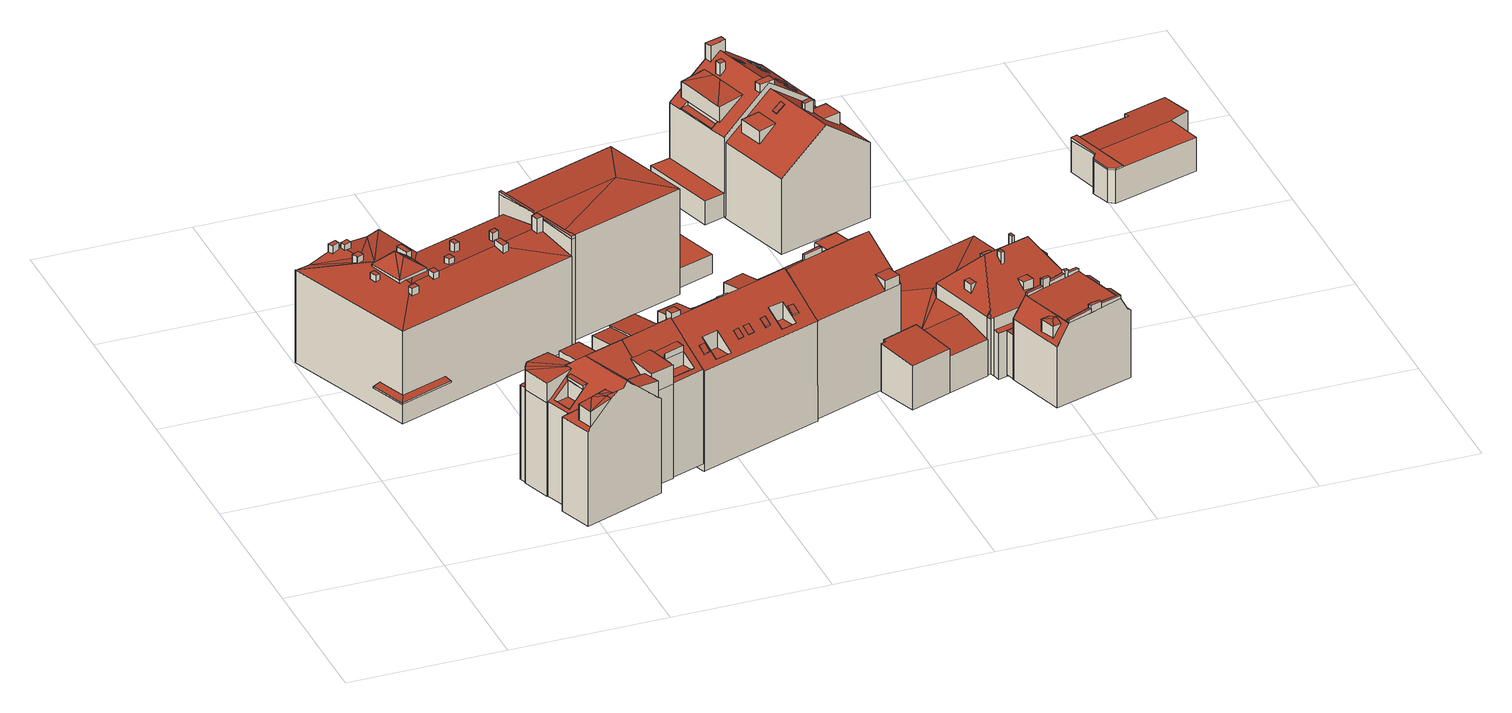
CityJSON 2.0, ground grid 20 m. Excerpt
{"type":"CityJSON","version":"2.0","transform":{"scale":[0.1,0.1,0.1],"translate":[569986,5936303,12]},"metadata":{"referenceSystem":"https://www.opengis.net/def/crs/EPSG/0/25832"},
"CityObjects":{
"building1":{"type":"Building","attributes":{"Grundfläche 2D":"397.824731","Grundhöhe NN":"12.780"},"children":["building1-1","building1-2","building1-3","building1-4","building1-5","building1-6","building1-7","building1-8","building1-9","building1-10","building1-11","building1-12","building1-13"],"geometry":[{"type":"MultiSurface","lod":"3","boundaries":[[[0,1,2]],[[2,3,4]],[[2,1,3]],[[0,5,3,1]],[[6,7,5]],[[7,3,5]],[[8,3,7]],[[9,4,3,8]],[[10,11,12,13,14,15,16,17,18]],[[18,17,18,10]],[[19,20,10,18,17,21,22]],[[23,24,25,26,27,28,29,30]],[[31,32,13]],[[26,33,31,13,12,11,10,20,19,22,34,27]],[[35,29,28]],[[36,35,37,38,39]],[[40,41,29,35,36,42]],[[38,37,43,44,42,36,39]],[[42,45,46,47,29,41,40]],[[47,29,47,48]],[[48,47,46,45]],[[45,49,48]],[[47,48,49,16,15,14,13,32,50,51,30,29]],[[31,33,0,2,50,32]],[[33,26,25,6,5,0]],[[51,4,9,8,23,30]],[[2,4,51,50]],[[34,22,21,17,52,53]],[[27,34,53,54]],[[28,27,54,55]],[[56,49,45,42,44,43,37,35,28,55,57]],[[58,16,49,56,59,60]],[[59,52,17,16,58,60]],[[59,56,57,55,54,53,52]]],"semantics":{"surfaces":[{"type":"RoofSurface"},{"type":"WallSurface"},{"type":"GroundSurface"}],"values":[0,0,0,0,0,0,0,0,0,0,0,0,0,0,0,0,0,0,0,0,0,0,0,1,1,1,1,1,1,1,1,1,1,2]}}]},
"building1-1":{"type":"BuildingInstallation","parents":["building1"],"geometry":[{"type":"MultiSurface","lod":"3","boundaries":[[[61,62,63,64,65,66]],[[67,68,62,61]],[[68,39,69,64,63,62]],[[69,70,65,64]],[[67,61,66,65,70,38]]],"semantics":{"surfaces":[{"type":"RoofSurface"},{"type":"WallSurface"}],"values":[0,1,1,1,1]}}]},
"building1-2":{"type":"BuildingInstallation","parents":["building1"],"geometry":[{"type":"MultiSurface","lod":"3","boundaries":[[[71,72,73,74]],[[75,76,74,73]],[[71,74,76,77]],[[72,71,77,78]],[[78,75,73,72]]],"semantics":{"surfaces":[{"type":"RoofSurface"},{"type":"WallSurface"}],"values":[0,1,1,1,1]}}]},
"building1-3":{"type":"BuildingInstallation","parents":["building1"],"geometry":[{"type":"MultiSurface","lod":"3","boundaries":[[[79,80,81,82]],[[82,81,83,84]],[[79,82,84,85]],[[85,86,80,79]],[[86,83,81,80]]],"semantics":{"surfaces":[{"type":"RoofSurface"},{"type":"WallSurface"}],"values":[0,1,1,1,1]}}]},
"building1-4":{"type":"BuildingInstallation","parents":["building1"],"geometry":[{"type":"MultiSurface","lod":"3","boundaries":[[[87,88,89,90,91,92,93]],[[46,91,90,40]],[[46,48,92,91]],[[48,47,93,92]],[[88,87,93,47,41,94]],[[94,95,89,88]],[[95,40,90,89]]],"semantics":{"surfaces":[{"type":"RoofSurface"},{"type":"WallSurface"}],"values":[0,1,1,1,1,1,1]}}]},
"building1-5":{"type":"BuildingInstallation","parents":["building1"],"geometry":[{"type":"MultiSurface","lod":"3","boundaries":[[[96,97,98,99]],[[99,98,21,22]],[[96,99,22,19]],[[97,96,19,100]],[[98,97,100,21]]],"semantics":{"surfaces":[{"type":"RoofSurface"},{"type":"WallSurface"}],"values":[0,1,1,1,1]}}]},
"building1-6":{"type":"BuildingInstallation","parents":["building1"],"geometry":[{"type":"MultiSurface","lod":"3","boundaries":[[[101,102,103,104]],[[104,103,105,106]],[[106,107,101,104]],[[107,108,102,101]],[[103,102,108,105]]],"semantics":{"surfaces":[{"type":"RoofSurface"},{"type":"WallSurface"}],"values":[0,1,1,1,1]}}]},
"building1-7":{"type":"BuildingInstallation","parents":["building1"],"geometry":[{"type":"MultiSurface","lod":"3","boundaries":[[[109,110,111,112,113]],[[114,15,115,111,110,109]],[[115,116,112,111]],[[116,117,113,112]],[[113,117,14,114,109]]],"semantics":{"surfaces":[{"type":"RoofSurface"},{"type":"WallSurface"}],"values":[0,1,1,1,1]}}]},
"building1-8":{"type":"BuildingInstallation","parents":["building1"],"geometry":[{"type":"MultiSurface","lod":"3","boundaries":[[[118,119,120,121,122]],[[120,119,7,6,25,123]],[[123,124,121,120]],[[124,125,122,121]],[[23,8,7,119,118,122,125]]],"semantics":{"surfaces":[{"type":"RoofSurface"},{"type":"WallSurface"}],"values":[0,1,1,1,1]}}]},
"building1-9":{"type":"BuildingInstallation","parents":["building1"],"geometry":[{"type":"MultiSurface","lod":"3","boundaries":[[[126,127,128,129]],[[130,131,129,128]],[[126,129,131,132]],[[132,133,127,126]],[[128,127,133,130]]],"semantics":{"surfaces":[{"type":"RoofSurface"},{"type":"WallSurface"}],"values":[0,1,1,1,1]}}]},
"building1-10":{"type":"BuildingInstallation","parents":["building1"],"geometry":[{"type":"MultiSurface","lod":"3","boundaries":[[[134,135,136,137]],[[137,136,44,138]],[[134,137,138,139]],[[135,134,139,43]],[[136,135,43,44]]],"semantics":{"surfaces":[{"type":"RoofSurface"},{"type":"WallSurface"}],"values":[0,1,1,1,1]}}]},
"building1-11":{"type":"BuildingInstallation","parents":["building1"],"geometry":[{"type":"MultiSurface","lod":"3","boundaries":[[[140,141,142,143,144]],[[142,141,10,145]],[[143,142,145,146]],[[144,143,146,18]],[[140,144,18,20]],[[141,140,20,10]]],"semantics":{"surfaces":[{"type":"RoofSurface"},{"type":"WallSurface"}],"values":[0,1,1,1,1,1]}}]},
"building1-12":{"type":"BuildingInstallation","parents":["building1"],"geometry":[{"type":"MultiSurface","lod":"3","boundaries":[[[147,148,149,150]],[[12,151,150,149]],[[150,151,152,147]],[[152,11,148,147]],[[11,12,149,148]]],"semantics":{"surfaces":[{"type":"RoofSurface"},{"type":"WallSurface"}],"values":[0,1,1,1,1]}}]},
"building1-13":{"type":"BuildingInstallation","parents":["building1"],"geometry":[{"type":"MultiSurface","lod":"3","boundaries":[[[153,58,154,155]],[[156,58,153,157]],[[155,154,158,159]],[[153,155,159,160]],[[157,153,160,161]],[[156,157,161,162]],[[156,162,60,58]],[[58,60,158,154]],[[160,159,158,60,162,161]]],"semantics":{"surfaces":[{"type":"RoofSurface"},{"type":"WallSurface"},{"type":"OuterCeilingSurface"}],"values":[0,0,1,1,1,1,1,1,2]}}]},
"building2":{"type":"Building","attributes":{"Grundfläche 2D":"227.418947","Grundhöhe NN":"13.581"},"children":["building2-1","building2-2","building2-3","building2-4","building2-5","building2-6"],"geometry":[{"type":"MultiSurface","lod":"3","boundaries":[[[163,164,165,166]],[[167,168,169,170,171,172]],[[168,167,173,174,175,176]],[[177,178,175,174]],[[179,180,181,182,178,177]],[[183,184,185,186]],[[187,188,189,190]],[[191,192,193,194,195,196,197,198,199,200]],[[195,201,202,203,198,197,196]],[[204,203,202,205,206,207,208,209,210,211,212,213,214,215,216]],[[217,190,189,218,219,220,170,169,168,176,198,203,204,216,221,222],[186,185,223,224],[165,225,226,166]],[[227,228,200,199,198,176,175,178,182,229,230,231,232],[233,234,235,236]],[[231,237,238,239,240,228,227,232]],[[237,241,242,243,240,239,238]],[[244,206,205,202,201,245,246,247,248]],[[249,250,251,252]],[[253,250,249]],[[165,164,225]],[[226,163,166]],[[163,226,225,164]],[[254,255,167,172]],[[251,174,173,167,255,252]],[[174,251,250]],[[250,253,256,177,174]],[[256,257,179,177]],[[179,257,230,229,182,181,180]],[[254,172,171,170,220]],[[185,184,223]],[[224,183,186]],[[183,224,223,184]],[[189,188,218]],[[187,190,217]],[[188,187,217,218]],[[246,245,195,258]],[[258,213,212,208,259,207,206,244,248,247,246]],[[195,245,201]],[[195,194,260,261]],[[258,195,261,262]],[[213,258,262,263]],[[214,213,263,264]],[[265,222,221,216,215,214,264,266]],[[267,268,220,219,218,217,222,265,269]],[[254,220,268,270]],[[255,254,270,271]],[[252,255,271,272]],[[249,252,272,273]],[[253,249,273,274]],[[256,253,274,275]],[[257,256,275,276]],[[230,257,276,277]],[[231,230,277,278]],[[237,231,278,279]],[[241,237,279,280]],[[281,260,194,193,192,191,200,228,240,243,242,241,280,282]],[[276,275,274,273,272,271,270,268,267,269,265,266,264,263,262,261,260,281,282,280,279,278,277]]],"semantics":{"surfaces":[{"type":"RoofSurface"},{"type":"WallSurface"},{"type":"GroundSurface"}],"values":[0,0,0,0,0,0,0,0,0,0,0,0,0,0,0,0,0,1,1,1,1,1,1,1,1,1,1,1,1,1,1,1,1,1,1,1,1,1,1,1,1,1,1,1,1,1,1,1,1,1,1,1,1,1,2]}}]},
"building2-1":{"type":"BuildingInstallation","parents":["building2"],"geometry":[{"type":"MultiSurface","lod":"3","boundaries":[[[283,192,284,285,286,287]],[[284,192,193]],[[285,284,193,196,197,286]],[[287,286,197]]],"semantics":{"surfaces":[{"type":"RoofSurface"},{"type":"WallSurface"}],"values":[0,1,1,1]}}]},
"building2-2":{"type":"BuildingInstallation","parents":["building2"],"geometry":[{"type":"MultiSurface","lod":"3","boundaries":[[[288,289,207,259,290,291]],[[208,209,290,259]],[[209,210,291,290]],[[288,291,210]]],"semantics":{"surfaces":[{"type":"RoofSurface"},{"type":"WallSurface"}],"values":[0,1,1,1]}}]},
"building2-3":{"type":"BuildingInstallation","parents":["building2"],"geometry":[{"type":"MultiSurface","lod":"3","boundaries":[[[292,293,294,295,296]],[[297,233,234,294,293,292]],[[295,294,234]],[[297,292,296]]],"semantics":{"surfaces":[{"type":"RoofSurface"},{"type":"WallSurface"}],"values":[0,1,1,1]}}]},
"building2-4":{"type":"BuildingInstallation","parents":["building2"],"geometry":[{"type":"MultiSurface","lod":"3","boundaries":[[[298,299,300,301]],[[299,298,235,234]],[[300,299,234,233]],[[233,236,301,300]],[[298,301,236,235]]],"semantics":{"surfaces":[{"type":"RoofSurface"},{"type":"WallSurface"}],"values":[0,1,1,1,1]}}]},
"building2-5":{"type":"BuildingInstallation","parents":["building2"],"geometry":[{"type":"MultiSurface","lod":"3","boundaries":[[[302,303,304,305,306]],[[209,303,302,210]],[[209,208,304,303]],[[212,305,304,208]],[[306,305,212,211]],[[211,210,302,306]]],"semantics":{"surfaces":[{"type":"RoofSurface"},{"type":"WallSurface"}],"values":[0,1,1,1,1,1]}}]},
"building2-6":{"type":"BuildingInstallation","parents":["building2"],"geometry":[{"type":"MultiSurface","lod":"3","boundaries":[[[307,308,309]],[[308,310,309]],[[310,311,309]],[[227,312,308,239,313]],[[312,310,308]],[[227,314,312]],[[242,243,307,309]],[[243,315,308,307]],[[239,308,315]],[[238,316,311,310,312,314,232,317]],[[309,311,316,242]]],"semantics":{"surfaces":[{"type":"RoofSurface"},{"type":"WallSurface"}],"values":[0,0,0,0,0,0,1,1,1,1,1]}}]},
"building3":{"type":"Building","attributes":{"Grundfläche 2D":"194.665778","Grundhöhe NN":"12.698"},"children":["building3-1","building3-2","building3-3","building3-4","building3-5","building3-6","building3-7","building3-8","building3-9","building3-10"],"geometry":[{"type":"MultiSurface","lod":"3","boundaries":[[[318,319,320,321]],[[322,323,324,214,325,326,327,328,329,330],[331,332,333,334],[335,336,337,338]],[[329,339,340,341,342,330]],[[343,340,339,344]],[[330,342,345,346,347,348,343,344,349,350,351,352,324,323,322],[320,353,354,321]],[[355,356,346,345,342,341,357,358]],[[353,320,319]],[[354,318,321]],[[354,353,319,318]],[[347,346,356,355]],[[340,343,348,358,357,341]],[[348,347,355,358]],[[359,360,328,327,326,325,361,362]],[[344,339,329,328,360,363]],[[349,344,363,364]],[[325,214,324,352,351,350,349,364,365,361]],[[361,365,364,363,360,359,362]]],"semantics":{"surfaces":[{"type":"RoofSurface"},{"type":"WallSurface"},{"type":"GroundSurface"}],"values":[0,0,0,0,0,0,1,1,1,1,1,1,1,1,1,1,2]}}]},
"building3-1":{"type":"BuildingInstallation","parents":["building3"],"geometry":[{"type":"MultiSurface","lod":"3","boundaries":[[[366,367,368,369]],[[350,351,352,324,367,366]],[[324,323,368,367]],[[369,368,323,370]],[[370,350,366,369]]],"semantics":{"surfaces":[{"type":"RoofSurface"},{"type":"WallSurface"}],"values":[0,1,1,1,1]}}]},
"building3-2":{"type":"BuildingInstallation","parents":["building3"],"geometry":[{"type":"MultiSurface","lod":"3","boundaries":[[[371,372,373,374]],[[337,336,372,371]],[[373,372,336,335]],[[335,338,374,373]],[[371,374,338,337]]],"semantics":{"surfaces":[{"type":"RoofSurface"},{"type":"WallSurface"}],"values":[0,1,1,1,1]}}]},
"building3-3":{"type":"BuildingInstallation","parents":["building3"],"geometry":[{"type":"MultiSurface","lod":"3","boundaries":[[[375,376,377,378]],[[379,380,378,377]],[[375,378,380,381]],[[381,382,376,375]],[[377,376,382,379]]],"semantics":{"surfaces":[{"type":"RoofSurface"},{"type":"WallSurface"}],"values":[0,1,1,1,1]}}]},
"building3-4":{"type":"BuildingInstallation","parents":["building3"],"geometry":[{"type":"MultiSurface","lod":"3","boundaries":[[[383,384,385,386]],[[383,386,387,388]],[[386,385,389,387]],[[384,383,388,390]],[[385,384,390,389]]],"semantics":{"surfaces":[{"type":"RoofSurface"},{"type":"WallSurface"}],"values":[0,1,1,1,1]}}]},
"building3-5":{"type":"BuildingInstallation","parents":["building3"],"geometry":[{"type":"MultiSurface","lod":"3","boundaries":[[[391,392,393,394]],[[394,393,395,396]],[[391,394,396,397]],[[393,392,398,395]],[[392,391,397,398]]],"semantics":{"surfaces":[{"type":"RoofSurface"},{"type":"WallSurface"}],"values":[0,1,1,1,1]}}]},
"building3-6":{"type":"BuildingInstallation","parents":["building3"],"geometry":[{"type":"MultiSurface","lod":"3","boundaries":[[[399,400,401,402]],[[402,401,403,404]],[[399,402,404,405]],[[400,399,405,406]],[[401,400,406,403]]],"semantics":{"surfaces":[{"type":"RoofSurface"},{"type":"WallSurface"}],"values":[0,1,1,1,1]}}]},
"building3-7":{"type":"BuildingInstallation","parents":["building3"],"geometry":[{"type":"MultiSurface","lod":"3","boundaries":[[[407,408,409,410]],[[407,410,411,412]],[[410,409,413,411]],[[408,407,412,414]],[[409,408,414,413]]],"semantics":{"surfaces":[{"type":"RoofSurface"},{"type":"WallSurface"}],"values":[0,1,1,1,1]}}]},
"building3-8":{"type":"BuildingInstallation","parents":["building3"],"geometry":[{"type":"MultiSurface","lod":"3","boundaries":[[[415,416,417,418]],[[418,417,419,420]],[[415,418,420,421]],[[416,415,421,422]],[[417,416,422,419]]],"semantics":{"surfaces":[{"type":"RoofSurface"},{"type":"WallSurface"}],"values":[0,1,1,1,1]}}]},
"building3-9":{"type":"BuildingInstallation","parents":["building3"],"geometry":[{"type":"MultiSurface","lod":"3","boundaries":[[[423,424,425,426]],[[333,332,424,423]],[[425,424,332,331]],[[331,334,426,425]],[[423,426,334,333]]],"semantics":{"surfaces":[{"type":"RoofSurface"},{"type":"WallSurface"}],"values":[0,1,1,1,1]}}]},
"building3-10":{"type":"BuildingInstallation","parents":["building3"],"geometry":[{"type":"MultiSurface","lod":"3","boundaries":[[[427,428,429,430]],[[431,432,427,430]],[[430,429,433,431]],[[428,427,432,434]],[[434,433,429,428]]],"semantics":{"surfaces":[{"type":"RoofSurface"},{"type":"WallSurface"}],"values":[0,1,1,1,1]}}]},
"building4":{"type":"Building","attributes":{"Grundfläche 2D":"203.301305","Grundhöhe NN":"13.281"},"children":["building4-1"],"geometry":[{"type":"Solid","lod":"3","boundaries":[[[[435,436,437,436,438]],[[438,439,435]],[[440,441,442,443,437]],[[438,436,437,443,444]],[[442,441,445,446,447]],[[448,443,442,447,446]],[[449,446,445]],[[444,443,448]],[[440,437,436,435,450,451,445,441]],[[449,445,451,452]],[[446,449,452,453]],[[448,446,453,454]],[[444,448,454,455]],[[438,444,455,456]],[[439,438,456,457]],[[435,439,457,450]],[[455,454,453,452,451,450,457,456]]]],"semantics":{"surfaces":[{"type":"RoofSurface"},{"type":"WallSurface"},{"type":"GroundSurface"}],"values":[[0,0,0,0,0,0,0,0,1,1,1,1,1,1,1,1,2]]}}]},
"building4-1":{"type":"BuildingInstallation","parents":["building4"],"geometry":[{"type":"MultiSurface","lod":"3","boundaries":[[[458,459,460,461,462,440,463,464,465]],[[466,467,468,469,436]],[[436,469,435]],[[445,463,440,441]],[[445,449,464,463]],[[464,449,446,447,465]],[[458,465,447,470]],[[470,442,459,458]],[[442,471,472,462,461,460,459]],[[438,439,468,467,466]],[[469,468,439,435]]],"semantics":{"surfaces":[{"type":"RoofSurface"},{"type":"WallSurface"}],"values":[0,0,1,1,1,1,1,1,1,1,1]}}]},
"building5":{"type":"Building","attributes":{"Grundfläche 2D":"144.609553","Grundhöhe NN":"12.957"},"children":["building5-1","building5-2"],"geometry":[{"type":"Solid","lod":"3","boundaries":[[[[473,474,475,476]],[[477,328,478,479,480,481,482]],[[483,344,484,477,482,481],[485,486,476,475]],[[475,474,485]],[[486,473,476]],[[474,473,486,485]],[[480,479,478,328,487,488]],[[483,481,480,488,489]],[[344,483,489,490]],[[328,477,484,344,490,487]],[[489,488,487,490]]]],"semantics":{"surfaces":[{"type":"RoofSurface"},{"type":"WallSurface"},{"type":"GroundSurface"}],"values":[[0,0,0,1,1,1,1,1,1,1,2]]}}]},
"building5-1":{"type":"BuildingInstallation","parents":["building5"],"geometry":[{"type":"MultiSurface","lod":"3","boundaries":[[[491,492,493,494]],[[494,493,495,496]],[[491,494,496,497]],[[492,491,497,498]],[[493,492,498,495]]],"semantics":{"surfaces":[{"type":"RoofSurface"},{"type":"WallSurface"}],"values":[0,1,1,1,1]}}]},
"building5-2":{"type":"BuildingInstallation","parents":["building5"],"geometry":[{"type":"MultiSurface","lod":"3","boundaries":[[[499,500,501,502]],[[478,479,500,499]],[[501,500,479]],[[478,499,502]]],"semantics":{"surfaces":[{"type":"RoofSurface"},{"type":"WallSurface"}],"values":[0,1,1,1]}}]},
"building6":{"type":"Building","attributes":{"Grundfläche 2D":"44.805976","Grundhöhe NN":"13.480"},"geometry":[{"type":"Solid","lod":"3","boundaries":[[[[503,504,505,506]],[[507,508,506,505]],[[508,509,503,506]],[[509,510,504,503]],[[510,507,505,504]],[[510,509,508,507]]]],"semantics":{"surfaces":[{"type":"RoofSurface"},{"type":"WallSurface"},{"type":"GroundSurface"}],"values":[[0,1,1,1,1,2]]}}]},
"building7":{"type":"Building","attributes":{"Grundfläche 2D":"397.596739","Grundhöhe NN":"13.712"},"children":["building7-1","building7-2","building7-3","building7-4","building7-5","building7-6"],"geometry":[{"type":"Solid","lod":"3","boundaries":[[[[511,512,513,514,515,516]],[[517,518,519,520,516,515,521]],[[522,523,524,525,521,515,514,513]],[[518,517,521,525,524]],[[526,527,528,529,530,531,532,533,534,535,536]],[[537,538,539,540,541,542,543,544]],[[545,546,547,548]],[[549,550,551,552,553]],[[554,555,549,553]],[[556,557,555]],[[555,558,549]],[[557,558,555]],[[556,559,560,561,557]],[[561,562,558,557]],[[563,564,565,566,549,558,562]],[[529,528,567,568]],[[530,529,568,569]],[[570,532,531,530,569,571]],[[534,533,572,573]],[[574,536,535,534,573,575]],[[526,536,574,576]],[[567,528,527,526,576,577]],[[578,559,520,579,517,525,580,581,582]],[[516,520,559,556,555]],[[552,511,516,555,554,553]],[[583,514,584,511,552,585,586,587]],[[583,587,572,533,522]],[[522,533,532,523]],[[523,532,570,588,589]],[[580,589,588,581]],[[590,591,542,541,540,539,566,565,592]],[[543,542,591,593]],[[537,544,594,595]],[[544,543,593,594]],[[537,595,596,550,538]],[[566,539,538,550,549]],[[597,598,548,547]],[[598,599,545,548]],[[599,600,546,545]],[[600,597,547,546]],[[551,550,596,601]],[[552,551,601,585]],[[559,578,602,560]],[[561,560,602,603]],[[562,561,603,604]],[[565,564,563,562,604,592]],[[578,582,581,588,570,571,569,568,567,577,576,574,575,573,572,587,586,585,601,596,595,594,593,591,590,592,604,603,602]],[[600,599,598,597]],[[514,513,512,511,584]],[[513,514,583,522]],[[580,525,524,523,589]],[[525,517,518,524]],[[517,579,520,519,518]]]],"semantics":{"surfaces":[{"type":"RoofSurface"},{"type":"WallSurface"},{"type":"GroundSurface"}],"values":[[0,0,0,0,0,0,0,0,0,0,0,0,0,0,0,1,1,1,1,1,1,1,1,1,1,1,1,1,1,1,1,1,1,1,1,1,1,1,1,1,1,1,1,1,1,1,2,2,0,0,0,0,0]]}}]},
"building7-1":{"type":"BuildingInstallation","parents":["building7"],"geometry":[{"type":"MultiSurface","lod":"3","boundaries":[[[605,606,607,608]],[[607,606,609]],[[605,608,610]],[[610,609,606,605]]],"semantics":{"surfaces":[{"type":"RoofSurface"},{"type":"WallSurface"}],"values":[0,1,1,1]}}]},
"building7-2":{"type":"BuildingInstallation","parents":["building7"],"geometry":[{"type":"MultiSurface","lod":"3","boundaries":[[[611,612,613,614]],[[615,614,613]],[[611,614,615,616]],[[616,612,611]]],"semantics":{"surfaces":[{"type":"RoofSurface"},{"type":"WallSurface"}],"values":[0,1,1,1]}}]},
"building7-3":{"type":"BuildingInstallation","parents":["building7"],"geometry":[{"type":"MultiSurface","lod":"3","boundaries":[[[617,618,619,620]],[[621,622,620,619]],[[622,617,620]],[[621,619,618]]],"semantics":{"surfaces":[{"type":"RoofSurface"},{"type":"WallSurface"}],"values":[0,1,1,1]}}]},
"building7-4":{"type":"BuildingInstallation","parents":["building7"],"geometry":[{"type":"MultiSurface","lod":"3","boundaries":[[[623,624,625,626]],[[627,625,624]],[[623,626,628]],[[624,623,628,627]]],"semantics":{"surfaces":[{"type":"RoofSurface"},{"type":"WallSurface"}],"values":[0,1,1,1]}}]},
"building7-5":{"type":"BuildingInstallation","parents":["building7"],"geometry":[{"type":"MultiSurface","lod":"3","boundaries":[[[629,630,631,632]],[[632,631,633,634]],[[629,632,634,635]],[[630,629,635,636]],[[631,630,636,633]]],"semantics":{"surfaces":[{"type":"RoofSurface"},{"type":"WallSurface"}],"values":[0,1,1,1,1]}}]},
"building7-6":{"type":"BuildingInstallation","parents":["building7"],"geometry":[{"type":"MultiSurface","lod":"3","boundaries":[[[637,638,639,640]],[[640,639,641,642]],[[637,640,642,643]],[[638,637,643,644]],[[639,638,644,641]]],"semantics":{"surfaces":[{"type":"RoofSurface"},{"type":"WallSurface"}],"values":[0,1,1,1,1]}}]},
"building8":{"type":"Building","attributes":{"Grundfläche 2D":"160.544414","Grundhöhe NN":"12.615"},"children":["building8-1","building8-2","building8-3","building8-4","building8-5","building8-6","building8-7","building8-8","building8-9"],"geometry":[{"type":"MultiSurface","lod":"3","boundaries":[[[645,646,647]],[[647,648,649,650,645]],[[651,652,650,649,653]],[[654,655,656,657,658,659,660,661,662,663,664,665,666,667,668,669,670,646,645,650,652,651]],[[671,672,664,663,662,661,660,673,674,675,676,677,678]],[[679,680,681,682,683]],[[655,654,653,649,648,647,670,669]],[[654,651,653]],[[670,647,646]],[[657,667,666,681,680,658]],[[684,685,676,675,674,673,660,659,658,680,686,687,688]],[[677,676,685,689]],[[665,664,672,671,678,677,689,690,681,666]],[[691,683,682,681,690,692]],[[679,683,691,693]],[[680,679,693,686]],[[685,684,688,687,686,693,691,692,690,689]]],"semantics":{"surfaces":[{"type":"RoofSurface"},{"type":"WallSurface"},{"type":"GroundSurface"}],"values":[0,0,0,0,0,0,1,1,1,1,1,1,1,1,1,1,2]}}]},
"building8-1":{"type":"BuildingInstallation","parents":["building8"],"geometry":[{"type":"MultiSurface","lod":"3","boundaries":[[[694,695,696,697,698,699]],[[665,700,694,699]],[[701,702,697,696,695,694,700,663]],[[702,671,698,697]],[[671,672,664,665,699,698]]],"semantics":{"surfaces":[{"type":"RoofSurface"},{"type":"WallSurface"}],"values":[0,1,1,1,1]}}]},
"building8-2":{"type":"BuildingInstallation","parents":["building8"],"geometry":[{"type":"MultiSurface","lod":"3","boundaries":[[[703,704,705,706]],[[706,705,707,708]],[[703,706,708,709]],[[704,703,709,710]],[[705,704,710,707]]],"semantics":{"surfaces":[{"type":"RoofSurface"},{"type":"WallSurface"}],"values":[0,1,1,1,1]}}]},
"building8-3":{"type":"BuildingInstallation","parents":["building8"],"geometry":[{"type":"MultiSurface","lod":"3","boundaries":[[[711,656,712,713,668,714]],[[668,713,669]],[[712,656,655]],[[655,669,713,712]],[[714,668,667]],[[667,657,711,714]],[[656,711,657]]],"semantics":{"surfaces":[{"type":"RoofSurface"},{"type":"WallSurface"}],"values":[0,1,1,1,1,1,1]}}]},
"building8-4":{"type":"BuildingInstallation","parents":["building8"],"geometry":[{"type":"MultiSurface","lod":"3","boundaries":[[[715,716,717,718]],[[715,718,719,720]],[[720,721,716,715]],[[717,716,721,722]],[[719,718,717,722]]],"semantics":{"surfaces":[{"type":"RoofSurface"},{"type":"WallSurface"}],"values":[0,1,1,1,1]}}]},
"building8-5":{"type":"BuildingInstallation","parents":["building8"],"geometry":[{"type":"MultiSurface","lod":"3","boundaries":[[[723,724,725,726,727,728]],[[659,660,673,674,726,725,724,723]],[[727,726,674,729]],[[727,729,661,730,728]],[[730,659,723,728]]],"semantics":{"surfaces":[{"type":"RoofSurface"},{"type":"WallSurface"}],"values":[0,1,1,1,1]}}]},
"building8-6":{"type":"BuildingInstallation","parents":["building8"],"geometry":[{"type":"MultiSurface","lod":"3","boundaries":[[[731,732,733,734]],[[734,733,735,736]],[[731,734,736,737]],[[732,731,737,738]],[[733,732,738,735]]],"semantics":{"surfaces":[{"type":"RoofSurface"},{"type":"WallSurface"}],"values":[0,1,1,1,1]}}]},
"building8-7":{"type":"BuildingInstallation","parents":["building8"],"geometry":[{"type":"MultiSurface","lod":"3","boundaries":[[[739,740,741,742]],[[742,741,743,744]],[[744,745,739,742]],[[740,739,745,746]],[[741,740,746,743]]],"semantics":{"surfaces":[{"type":"RoofSurface"},{"type":"WallSurface"}],"values":[0,1,1,1,1]}}]},
"building8-8":{"type":"BuildingInstallation","parents":["building8"],"geometry":[{"type":"MultiSurface","lod":"3","boundaries":[[[747,748,749,750]],[[748,747,751,752]],[[750,749,753,754]],[[747,750,754,751]],[[749,748,752,753]]],"semantics":{"surfaces":[{"type":"RoofSurface"},{"type":"WallSurface"}],"values":[0,1,1,1,1]}}]},
"building8-9":{"type":"BuildingInstallation","parents":["building8"],"geometry":[{"type":"MultiSurface","lod":"3","boundaries":[[[755,756,757,758]],[[758,757,759,760]],[[755,758,760,761]],[[756,755,761,762]],[[757,756,762,759]]],"semantics":{"surfaces":[{"type":"RoofSurface"},{"type":"WallSurface"}],"values":[0,1,1,1,1]}}]},
"building9":{"type":"Building","attributes":{"Grundfläche 2D":"134.689505","Grundhöhe NN":"12.384"},"children":["building9-1","building9-2","building9-3"],"geometry":[{"type":"Solid","lod":"3","boundaries":[[[[763,764,765,766]],[[767,768,769,770,771]],[[772,769,768,767,773,774],[765,775,776,766]],[[764,763,776,775]],[[765,764,775]],[[776,763,766]],[[772,774,777,778]],[[770,769,772,778,779]],[[771,770,779,780]],[[781,777,774,773,767,771,780,782]],[[782,780,779,778,777,781]]]],"semantics":{"surfaces":[{"type":"RoofSurface"},{"type":"WallSurface"},{"type":"GroundSurface"}],"values":[[0,0,0,1,1,1,1,1,1,1,2]]}}]},
"building9-1":{"type":"BuildingInstallation","parents":["building9"],"geometry":[{"type":"MultiSurface","lod":"3","boundaries":[[[783,784,785,786]],[[784,787,785]],[[786,788,783]],[[784,783,788,787]]],"semantics":{"surfaces":[{"type":"RoofSurface"},{"type":"WallSurface"}],"values":[0,1,1,1]}}]},
"building9-2":{"type":"BuildingInstallation","parents":["building9"],"geometry":[{"type":"MultiSurface","lod":"3","boundaries":[[[789,790,791,792]],[[793,794,792,791]],[[794,795,789,792]],[[790,789,795,796]],[[791,790,796,793]]],"semantics":{"surfaces":[{"type":"RoofSurface"},{"type":"WallSurface"}],"values":[0,1,1,1,1]}}]},
"building9-3":{"type":"BuildingInstallation","parents":["building9"],"geometry":[{"type":"MultiSurface","lod":"3","boundaries":[[[797,798,799,800]],[[800,799,801,802]],[[802,803,797,800]],[[803,804,798,797]],[[799,798,804,801]]],"semantics":{"surfaces":[{"type":"RoofSurface"},{"type":"WallSurface"}],"values":[0,1,1,1,1]}}]},
"building10":{"type":"Building","attributes":{"Grundfläche 2D":"105.337493","Grundhöhe NN":"13.971"},"children":["building10-1","building10-2","building10-3","building10-4","building10-5","building10-6","building10-7","building10-8","building10-9","building10-10","building10-11","building10-12"],"geometry":[{"type":"Solid","lod":"3","boundaries":[[[[805,806,807,808,809,810,811,812,813,814]],[[815,816,817,818,819,820,821,822,823]],[[824,825,826,827,828,817,816,815,823,822,821,829,830,831,832,833,834,835]],[[825,824,825,826]],[[825,836,826]],[[836,825,824,837,838]],[[839,840,819,818,841,842,843,844]],[[845,846,847,848,849,850]],[[851,534,536,852,853,854,527,536]],[[845,850,855,856]],[[846,845,856,857]],[[847,846,857,858]],[[848,847,858,859]],[[849,848,859,860]],[[861,814,813,812,862,863]],[[864,527,806,805,814,861,865]],[[807,806,527,854]],[[866,534,851,536,527,864,867,868]],[[536,534,866,867]],[[852,536,867,869]],[[811,810,809,808,807,854,853,852,869,870,837,824,835,834,833,832,831,830,829,821,820,819,840,849,860,862,812]],[[838,837,870,871]],[[872,873,842,841,818,817,828,827,826,836,838,871,874]],[[844,843,842,873,875]],[[839,844,875,876]],[[849,840,839,876,855,850]],[[855,876,875,873,872,874,871,870,869,867,866,868,867,864,865,861,863,862,860,859,858,857,856]]]],"semantics":{"surfaces":[{"type":"RoofSurface"},{"type":"WallSurface"},{"type":"GroundSurface"}],"values":[[0,0,0,0,0,0,0,0,0,1,1,1,1,1,1,1,1,1,1,1,1,1,1,1,1,1,2]]}}]},
"building10-1":{"type":"BuildingInstallation","parents":["building10"],"geometry":[{"type":"MultiSurface","lod":"3","boundaries":[[[877,878,879,880,881,882,883,884,885,886,887,888]],[[882,807,808,883]],[[808,889,884,883]],[[885,884,889,890]],[[886,885,890,809]],[[812,877,888,887,886,809,810,811]],[[812,813,814,879,878,877]],[[814,805,806,881,880,879]],[[806,807,882,881]]],"semantics":{"surfaces":[{"type":"RoofSurface"},{"type":"WallSurface"}],"values":[0,1,1,1,1,1,1,1,1]}}]},
"building10-2":{"type":"BuildingInstallation","parents":["building10"],"geometry":[{"type":"MultiSurface","lod":"3","boundaries":[[[891,892,893,894,895]],[[893,892,891,829,830,831]],[[895,894,896,897]],[[897,829,891,895]]],"semantics":{"surfaces":[{"type":"RoofSurface"},{"type":"WallSurface"}],"values":[0,1,1,1]}}]},
"building10-3":{"type":"BuildingInstallation","parents":["building10"],"geometry":[{"type":"MultiSurface","lod":"3","boundaries":[[[898,899,900,901,902]],[[900,899,832,833]],[[898,902,901,903,904,905]]],"semantics":{"surfaces":[{"type":"RoofSurface"},{"type":"WallSurface"}],"values":[0,1,1]}}]},
"building10-4":{"type":"BuildingInstallation","parents":["building10"],"geometry":[{"type":"MultiSurface","lod":"3","boundaries":[[[906,907,908,909]],[[910,911,908,907]],[[911,826,909,908]],[[827,906,909,826]]],"semantics":{"surfaces":[{"type":"RoofSurface"},{"type":"WallSurface"}],"values":[0,1,1,1]}}]},
"building10-5":{"type":"BuildingInstallation","parents":["building10"],"geometry":[{"type":"MultiSurface","lod":"3","boundaries":[[[912,913,914,915,916,917,918]],[[827,828,919,917,916,906]],[[919,920,918,917]],[[918,920,921]],[[912,918,921,922]],[[922,923,913,912]],[[914,913,923,924]],[[910,907,906,916,915,914,924]]],"semantics":{"surfaces":[{"type":"RoofSurface"},{"type":"WallSurface"}],"values":[0,1,1,1,1,1,1,1]}}]},
"building10-6":{"type":"BuildingInstallation","parents":["building10"],"geometry":[{"type":"MultiSurface","lod":"3","boundaries":[[[919,925,926,920]],[[817,925,919,828]],[[817,816,926,925]],[[920,926,816,921]]],"semantics":{"surfaces":[{"type":"RoofSurface"},{"type":"WallSurface"}],"values":[0,1,1,1]}}]},
"building10-7":{"type":"BuildingInstallation","parents":["building10"],"geometry":[{"type":"MultiSurface","lod":"3","boundaries":[[[927,928,929,930]],[[824,825,929,928]],[[825,931,929]],[[932,930,929,931,825]],[[835,824,928,927]]],"semantics":{"surfaces":[{"type":"RoofSurface"},{"type":"WallSurface"}],"values":[0,1,1,1,1]}}]},
"building10-8":{"type":"BuildingInstallation","parents":["building10"],"geometry":[{"type":"MultiSurface","lod":"3","boundaries":[[[933,934,935,936,937]],[[899,898,905,938,935,934,933]],[[896,894,936,935,938]],[[894,893,937,936]],[[831,832,899,933,937,893]]],"semantics":{"surfaces":[{"type":"RoofSurface"},{"type":"WallSurface"}],"values":[0,1,1,1,1]}}]},
"building10-9":{"type":"BuildingInstallation","parents":["building10"],"geometry":[{"type":"MultiSurface","lod":"3","boundaries":[[[939,940,941,942,943]],[[900,833,834,835,927,939,943,942]],[[927,930,940,939]],[[941,940,930,932,903,901]],[[901,900,942,941]]],"semantics":{"surfaces":[{"type":"RoofSurface"},{"type":"WallSurface"}],"values":[0,1,1,1,1]}}]},
"building10-10":{"type":"BuildingInstallation","parents":["building10"],"geometry":[{"type":"MultiSurface","lod":"3","boundaries":[[[944,945,946,947]],[[948,944,947]],[[944,948,949,950]],[[950,945,944]],[[947,946,951]],[[948,947,951,952]],[[952,949,948]]],"semantics":{"surfaces":[{"type":"RoofSurface"},{"type":"WallSurface"}],"values":[0,0,0,0,1,1,1]}}]},
"building10-11":{"type":"BuildingInstallation","parents":["building10"],"geometry":[{"type":"MultiSurface","lod":"3","boundaries":[[[953,954,955,956]],[[957,953,956]],[[957,958,954,953]],[[958,955,954]]],"semantics":{"surfaces":[{"type":"RoofSurface"},{"type":"WallSurface"}],"values":[0,1,1,1]}}]},
"building10-12":{"type":"BuildingInstallation","parents":["building10"],"geometry":[{"type":"MultiSurface","lod":"3","boundaries":[[[959,960,961,962]],[[962,963,959]],[[960,959,963,964]],[[960,964,961]]],"semantics":{"surfaces":[{"type":"RoofSurface"},{"type":"WallSurface"}],"values":[0,1,1,1]}}]},
"building11":{"type":"Building","attributes":{"Grundfläche 2D":"118.603859","Grundhöhe NN":"13.040"},"geometry":[{"type":"Solid","lod":"3","boundaries":[[[[965,966,967,968,969,970,971]],[[972,973,974,975,976,977,978,979,980,981]],[[982,983,979,978]],[[984,985,968,967,986]],[[985,987,969,968]],[[987,988,970,969]],[[988,989,971,970]],[[989,982,965,971]],[[982,978,977,966,965]],[[977,986,967,966]],[[973,972,990,991]],[[975,974,973,991,992]],[[976,975,992,993]],[[986,977,976,993,994]],[[985,984,986,994,995]],[[987,985,995,996]],[[988,987,996,997]],[[989,988,997,998]],[[983,982,989,998,999]],[[979,983,999,1000]],[[980,979,1000,1001]],[[981,980,1001,1002]],[[972,981,1002,990]],[[992,991,990,1002,1001,1000,999,998,997,996,995,994,993]]]],"semantics":{"surfaces":[{"type":"RoofSurface"},{"type":"WallSurface"},{"type":"GroundSurface"}],"values":[[0,0,0,1,1,1,1,1,1,1,1,1,1,1,1,1,1,1,1,1,1,1,1,2]]}}]}
},
"vertices":[
[134,402,146],[109,411,162],[95,388,146],[104,426,162],[79,435,145],[127,424,146],[124,433,146],[121,432,149],[115,448,145],[86,438,145],[226,424,143],[139,393,143],[132,391,143],[107,382,143],[100,368,141],[98,365,141],[66,303,132],[307,387,132],[236,419,142],[279,442,143],[233,426,143],[290,435,142],[287,445,143],[115,448,137],[121,432,138],[124,433,137],[127,424,137],[144,460,132],[122,523,132],[85,441,143],[86,438,143],[113,395,142],[104,391,143],[134,402,142],[267,502,132],[105,516,130],[76,465,138],[63,499,138],[65,493,138],[68,486,138],[63,455,139],[71,450,141],[20,482,130],[58,497,137],[48,493,135],[1,474,132],[66,449,141],[67,448,141],[66,448,141],[0,474,132],[95,388,142],[79,435,142],[307,387,8],[267,502,8],[144,460,8],[122,523,8],[0,474,8],[1,474,8],[66,303,47],[66,303,8],[66,303,43],
[63,492,145],[65,485,145],[68,486,145],[74,489,145],[72,496,145],[65,493,145],[63,492,138],[65,485,138],[74,489,137],[72,496,137],
[184,445,150],[178,443,150],[181,434,150],[187,436,150],[181,434,139],[187,436,139],[184,445,137],[178,443,137],
[235,447,152],[227,444,152],[229,437,152],[237,440,152],[229,437,141],[237,440,141],[235,447,140],[227,444,140],
[71,450,150],[75,452,150],[72,459,150],[63,455,150],[66,449,150],[66,448,150],[67,448,150],[75,452,141],[72,459,139],
[279,442,162],[282,433,162],[290,435,162],[287,445,162],[282,433,142],
[69,414,148],[72,405,148],[78,407,148],[75,416,148],[78,407,140],[75,416,140],[69,414,139],[72,405,139],
[98,367,150],[98,365,150],[100,360,150],[109,363,150],[107,370,150],[98,367,141],[100,360,140],[109,363,140],[107,370,141],
[115,448,153],[121,432,153],[127,434,153],[122,451,153],[115,449,153],[127,434,136],[122,451,136],[115,449,137],
[170,407,150],[167,416,150],[160,413,150],[163,405,150],[160,413,141],[163,405,143],[170,407,143],[167,416,141],
[60,491,146],[58,497,146],[48,493,146],[51,487,146],[51,487,135],[60,491,137],
[233,426,151],[226,424,151],[231,409,151],[238,412,151],[236,419,151],[231,409,140],[238,412,140],
[142,384,151],[139,393,151],[132,391,151],[135,382,151],[135,382,142],[142,384,142],
[60,290,45],[52,339,47],[42,335,45],[126,324,47],[130,314,45],[52,339,43],[42,335,43],[60,290,43],[130,314,43],[126,324,43],
[270,169,169],[244,160,169],[255,131,171],[281,140,171],[153,134,168],[191,104,173],[192,104,173],[197,106,173],[184,143,168],[183,145,168],[152,132,168],[148,125,168],[190,102,173],[189,104,173],[145,118,168],[191,100,173],[158,81,168],[159,82,168],[163,83,169],[193,94,173],[224,152,169],[196,142,169],[206,113,171],[234,123,171],[307,188,168],[271,175,168],[284,139,172],[320,152,172],[238,25,183],[251,30,172],[278,39,147],[283,41,143],[277,56,143],[270,59,147],[270,60,148],[210,93,187],[227,44,187],[235,24,187],[264,92,172],[267,93,172],[262,111,187],[326,134,187],[277,96,172],[293,102,172],[294,100,170],[301,81,155],[307,92,161],[333,101,161],[340,84,147],[305,72,147],[306,67,143],[351,83,143],[332,135,185],[332,136,187],[307,188,143],[271,175,143],[269,174,143],[184,143,143],[313,189,143],[313,190,143],[196,142,146],[224,152,146],[244,160,146],[270,169,146],[218,26,174],[228,21,180],[163,83,146],[159,82,143],[171,49,143],[202,34,163],[185,85,164],[194,60,164],[174,52,146],[165,78,146],[162,45,143],[193,31,163],[210,23,174],[220,18,180],[178,3,143],[182,5,147],[211,15,173],[301,81,170],[277,56,169],[307,66,169],[306,67,169],[305,72,169],[143,128,143],[148,125,147],[148,125,146],[152,132,143],[146,120,143],[183,145,141],[153,134,141],[145,118,142],[158,81,142],[307,66,143],[301,81,168],[283,41,16],[277,56,16],[307,66,16],[306,67,16],[351,83,16],[313,190,16],[313,189,16],[269,174,16],[184,143,16],[271,175,16],[183,145,16],[153,134,16],[152,132,16],[143,128,16],[146,120,16],[145,118,16],[158,81,16],[159,82,16],[171,49,16],[162,45,16],[178,3,16],[278,39,16],[220,18,16],
[246,42,172],[278,39,169],[272,54,169],[270,60,169],[244,50,172],
[329,113,170],[298,102,170],[307,92,169],[333,101,169],
[185,87,169],[185,85,169],[194,60,169],[200,62,170],[191,89,170],[185,87,164],
[174,52,142],[194,60,142],[185,85,142],[165,78,142],
[333,101,143],[307,92,143],[301,81,143],[305,72,143],[340,84,143],
[211,15,174],[208,22,174],[182,5,168],[193,31,171],[175,25,169],[202,34,172],[211,23,174],[213,38,173],[208,22,173],[175,25,147],[197,32,163],
[362,196,166],[335,187,166],[344,161,170],[371,170,170],[351,142,186],[344,139,186],[332,135,186],[352,81,142],[354,82,142],[510,136,142],[513,137,142],[493,191,186],[444,174,186],[392,101,146],[371,94,146],[363,117,165],[384,124,165],[485,134,147],[465,127,147],[457,150,165],[477,156,165],[474,244,143],[461,213,162],[465,203,170],[455,199,170],[461,213,161],[474,244,142],[441,194,170],[438,193,170],[429,219,149],[456,229,149],[313,189,142],[329,145,178],[331,141,182],[332,136,185],[335,187,149],[362,196,149],[429,219,166],[434,205,168],[461,213,169],[456,229,166],[510,136,7],[513,137,7],[352,81,7],[354,82,7],[474,244,7],[313,189,7],[351,83,7],
[329,145,193],[332,135,193],[344,139,193],[340,149,193],[340,149,178],
[457,150,142],[465,127,142],[485,134,142],[477,156,142],
[366,101,154],[363,110,161],[355,107,161],[358,98,154],[355,107,160],[358,98,153],[366,101,153],[363,110,160],
[429,123,154],[426,132,161],[418,129,161],[421,120,154],[421,120,153],[429,123,153],[418,129,160],[426,132,160],
[379,197,154],[371,194,154],[374,185,161],[382,188,161],[374,185,160],[382,188,160],[379,197,153],[371,194,153],
[452,131,154],[449,140,161],[442,137,161],[445,128,154],[442,137,160],[445,128,153],[452,131,153],[449,140,160],
[424,212,154],[417,210,154],[420,201,161],[427,203,161],[427,203,160],[424,212,153],[420,201,160],[417,210,153],
[492,144,154],[489,153,161],[481,151,161],[484,142,154],[481,151,160],[484,142,153],[492,144,153],[489,153,160],
[363,117,142],[371,94,142],[392,101,142],[384,124,142],
[414,118,154],[411,127,161],[404,124,161],[407,115,154],[407,115,153],[414,118,153],[404,124,160],[411,127,160],
[265,510,155],[284,454,159],[285,450,159],[269,508,155],[268,511,155],[287,445,159],[290,435,158],[304,406,156],[401,490,159],[423,562,155],[307,387,155],[310,394,155],[309,396,155],[463,446,155],[312,389,155],[265,510,13],[307,387,13],[312,389,13],[310,394,13],[463,446,13],[423,562,13],[269,508,13],[268,511,13],
[308,396,159],[304,406,159],[294,436,159],[293,437,159],[290,446,159],[307,387,159],[312,389,159],[309,396,159],[287,455,159],[269,508,159],[268,511,159],[265,510,159],[308,396,155],[294,436,158],[293,437,158],
[593,285,159],[562,274,159],[569,254,159],[600,265,159],[494,189,186],[609,171,142],[629,178,142],[632,180,142],[613,233,186],[522,200,186],[594,287,142],[493,191,185],[562,274,143],[593,285,143],[513,137,10],[632,180,10],[594,287,10],[474,244,10],
[546,210,192],[544,214,192],[521,205,192],[522,202,192],[521,205,181],[522,202,184],[546,210,184],[544,214,181],
[609,171,155],[629,178,155],[623,195,156],[603,188,156],
[488,547,41],[434,529,41],[460,454,41],[513,472,41],[460,454,15],[513,472,15],[488,547,15],[434,529,15],
[725,145,96],[725,144,96],[727,139,96],[729,147,103],[742,197,147],[697,236,96],[812,257,110],[816,273,96],[815,273,96],[808,271,96],[802,216,147],[732,141,96],[834,172,96],[846,176,96],[834,187,110],[747,136,79],[783,147,79],[834,163,79],[835,160,79],[838,161,79],[837,163,79],[834,172,79],[732,141,79],[734,132,79],[738,133,79],[745,135,79],[618,106,76],[671,125,76],[651,180,82],[634,174,82],[631,173,82],[604,163,82],[606,159,81],[599,157,81],[832,269,67],[819,265,67],[832,223,67],[845,227,67],[654,172,77],[671,125,66],[725,144,66],[725,145,66],[711,192,77],[710,194,77],[697,236,76],[762,257,74],[729,267,76],[702,258,76],[808,271,72],[815,273,72],[789,354,72],[595,285,72],[607,250,73],[613,233,74],[634,174,76],[651,180,76],[834,163,17],[835,160,17],[838,161,17],[834,172,17],[837,163,17],[732,141,17],[734,132,17],[745,135,17],[738,133,17],[747,136,17],[783,147,17],[808,271,17],[811,259,108],[836,181,103],[836,181,17],[811,259,17],[730,147,103],[726,146,98],[725,145,17],[726,146,17],[730,147,17],[832,179,17],[832,179,103],[631,173,17],[604,163,17],[634,174,17],[606,159,17],[599,157,17],[618,106,17],[671,125,17],[832,223,17],[845,227,17],[832,269,17],[819,265,17],[725,144,17],[815,273,17],[789,354,17],[595,285,17],
[716,196,119],[720,183,119],[727,186,119],[723,198,119],[720,183,107],[716,196,107],
[822,229,119],[816,227,119],[820,215,119],[826,216,119],[826,216,109],[822,229,109],
[787,182,119],[774,178,119],[778,167,119],[791,170,119],[778,167,107],[791,170,107],
[767,247,119],[754,243,119],[758,231,119],[771,235,119],[754,243,107],[767,247,107],
[763,190,150],[761,197,150],[757,196,150],[759,189,150],[757,196,141],[759,189,134],[763,190,134],[761,197,141],
[787,219,150],[785,225,150],[782,224,150],[784,218,150],[782,224,133],[784,218,139],[787,219,139],[785,225,133],
[596,681,145],[590,696,145],[558,687,141],[562,676,141],[578,622,141],[599,670,145],[611,628,145],[611,629,145],[579,619,141],[579,619,120],[578,622,120],[571,620,115],[569,619,113],[576,597,113],[627,613,152],[639,616,162],[637,626,162],[618,685,162],[613,703,162],[610,712,162],[596,708,151],[546,692,113],[552,673,113],[554,673,115],[562,676,120],[558,687,120],[618,714,156],[611,712,161],[640,617,161],[646,618,157],[702,636,114],[703,636,113],[674,732,113],[671,731,115],[550,589,38],[576,597,38],[546,692,38],[545,692,38],[520,685,38],[702,636,6],[703,636,6],[576,597,6],[639,616,6],[640,617,6],[674,732,6],[546,692,6],[520,685,6],[545,692,6],[550,589,6],
[599,699,173],[613,703,173],[613,704,173],[620,706,173],[618,714,173],[596,708,173],[599,699,151],[613,704,161],[620,706,156],
[684,643,126],[682,651,126],[670,648,135],[672,640,135],[670,648,134],[672,640,134],[684,643,125],[682,651,125],
[569,619,115],[578,622,115],[562,676,115],[552,673,115],
[601,673,164],[608,675,164],[606,683,164],[598,680,164],[598,680,147],[601,673,147],[608,675,153],[606,683,153],
[627,613,164],[639,616,164],[640,617,164],[646,618,164],[643,628,164],[624,622,164],[643,628,157],[624,622,152],
[669,692,126],[667,700,126],[655,696,135],[657,688,135],[655,696,134],[657,688,134],[669,692,125],[667,700,125],
[635,681,152],[632,689,152],[620,685,161],[623,677,161],[620,685,160],[623,677,160],[635,681,151],[632,689,151],
[679,660,126],[677,668,126],[665,664,135],[667,656,135],[679,660,125],[677,668,125],[665,664,134],[667,656,134],
[664,709,126],[662,717,126],[650,713,135],[652,705,135],[650,713,134],[652,705,134],[664,709,125],[662,717,125],
[596,593,135],[606,561,135],[629,569,136],[620,600,136],[640,617,154],[648,592,154],[671,518,154],[733,537,106],[702,636,106],[609,499,106],[639,616,153],[578,598,106],[606,561,118],[596,593,118],[578,598,4],[609,499,4],[733,537,4],[702,636,4],[639,616,4],[640,617,4],
[707,567,135],[699,591,135],[677,584,135],[684,560,135],[699,591,118],[707,567,118],
[645,582,151],[643,590,151],[632,587,143],[634,579,143],[632,587,142],[634,579,142],[645,582,150],[643,590,150],
[672,573,159],[661,569,159],[663,563,159],[674,567,159],[663,563,150],[674,567,141],[672,573,141],[661,569,150],
[787,148,84],[783,147,84],[787,134,84],[791,135,84],[835,149,84],[836,149,84],[837,150,84],[838,150,84],[835,160,84],[834,163,84],[852,103,132],[860,76,132],[861,73,132],[871,76,114],[847,153,114],[838,150,130],[837,150,132],[840,139,132],[846,122,132],[765,127,127],[766,123,127],[789,50,128],[820,60,129],[834,64,130],[836,149,132],[835,149,132],[822,145,131],[817,144,131],[796,137,129],[787,134,129],[786,134,129],[789,50,127],[748,122,102],[772,45,102],[866,113,110],[853,155,110],[874,77,112],[875,77,111],[866,107,111],[865,112,111],[870,116,69],[876,128,69],[869,150,69],[858,156,69],[853,155,69],[865,115,69],[742,134,79],[749,122,79],[786,134,79],[787,134,79],[865,115,20],[870,116,20],[876,128,20],[869,150,20],[858,156,20],[853,155,20],[834,163,20],[838,150,20],[835,160,20],[783,147,20],[787,148,20],[734,132,20],[745,135,20],[742,134,20],[749,122,20],[748,122,20],[772,45,20],[874,77,20],[875,77,20],[789,50,20],[865,112,20],[866,113,20],
[838,150,90],[835,160,90],[834,163,90],[787,148,90],[783,147,90],[787,134,90],[791,135,90],[788,145,90],[832,158,90],[835,149,90],[836,149,90],[837,150,90],[788,145,84],[832,158,84],
[836,149,136],[835,149,136],[822,145,136],[823,141,136],[838,146,136],[823,141,131],[838,146,132],
[818,140,136],[817,144,136],[796,137,134],[797,133,134],[800,134,134],[797,133,129],[800,134,130],[818,140,131],
[820,60,134],[819,64,134],[788,54,131],[789,50,131],[819,64,129],[788,54,128],
[827,66,139],[827,67,139],[818,64,139],[819,64,139],[820,60,139],[834,64,139],[833,68,139],[834,64,136],[833,68,136],[833,68,130],[827,66,130],[827,67,130],[818,64,129],
[861,73,136],[860,76,136],
[786,134,132],[765,127,131],[766,123,131],[787,130,132],[766,123,128],[787,130,129],
[817,144,140],[818,140,140],[819,140,140],[823,141,140],[822,145,140],[819,140,131],
[786,134,141],[787,130,141],[797,133,141],[796,137,141],[787,134,141],
[776,69,126],[781,72,126],[776,80,123],[765,77,123],[772,57,123],[783,60,123],[781,71,126],[765,77,106],[772,57,106],
[855,125,126],[850,142,126],[841,139,130],[847,122,130],[855,125,115],[850,142,115],
[867,89,126],[862,106,126],[853,103,130],[858,87,130],[867,89,115],[862,106,115],
[1014,459,57],[989,541,57],[981,539,57],[994,496,57],[988,486,57],[996,461,57],[1004,456,57],[1060,572,52],[1062,565,53],[1036,557,53],[1016,551,53],[1017,550,53],[989,541,53],[1000,504,55],[1103,535,55],[1128,547,55],[1116,589,52],[1014,459,55],[1116,490,55],[992,502,55],[994,496,55],[981,539,53],[988,486,55],[996,461,55],[1004,456,55],[1060,572,10],[1062,565,10],[1016,551,10],[1017,550,10],[981,539,10],[994,496,10],[988,486,10],[996,461,10],[1004,456,10],[1116,490,10],[1103,535,10],[1128,547,10],[1116,589,10]
]}
